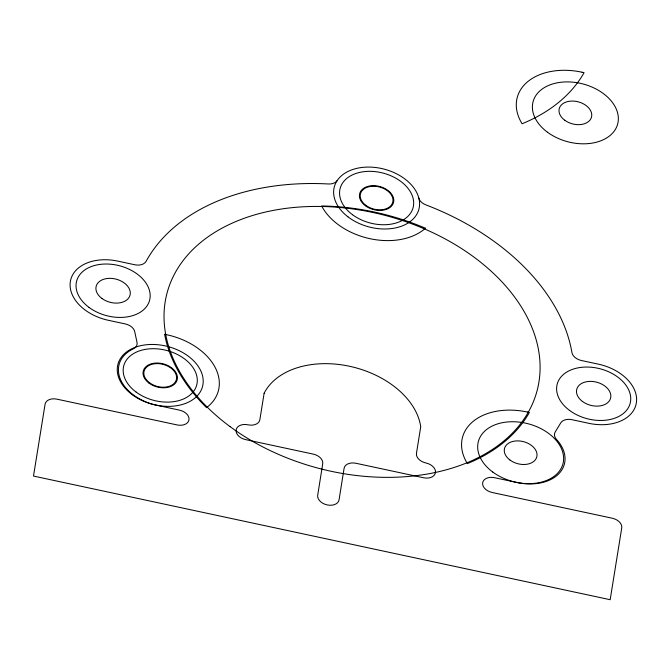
<?xml version="1.0" encoding="UTF-8"?>
<svg xmlns="http://www.w3.org/2000/svg" width="670" height="670" viewBox="0 0 670 670"><rect width="100%" height="100%" fill="white"/><g stroke="black" fill="none" stroke-linecap="round" stroke-linejoin="round"><path stroke-width="1" d="M337.111 180.615A10.929 7.471 14.7 0 1 328.459 183.982A224.157 153.162 14.7 0 0 146.102 261.317A10.929 7.471 14.7 0 1 134.804 264.767L117.828 261.124A43.743 29.882 14.7 0 0 70.35 281.542A43.743 29.882 14.7 0 0 108.297 320.285L125.282 323.92A10.938 7.471 14.7 0 1 134.754 331.826L136.956 342.069A10.938 7.471 14.7 0 1 133.405 348.785A43.743 29.882 14.7 0 0 120.324 379.053A43.743 29.882 14.7 0 0 156.629 405.233L179.493 410.141A10.938 7.471 14.7 0 1 188.982 419.83A10.938 7.471 14.7 0 1 177.114 424.931L56.933 399.161A10.938 7.471 14.7 0 0 45.066 404.261L33.5 476.06L610.177 599.709L621.743 527.91A10.938 7.471 14.7 0 0 612.254 518.22L492.149 492.483A10.938 7.471 14.7 0 1 482.66 482.794A10.938 7.471 14.7 0 1 494.527 477.693L517.324 482.568A43.734 29.882 14.7 0 0 559.358 473.179A43.734 29.882 14.7 0 0 556.569 439.512A10.929 7.471 14.7 0 1 555.338 431.773L560.589 423.13A10.938 7.471 14.7 0 1 571.895 419.68L588.863 423.323A43.743 29.882 14.7 0 0 636.349 402.896A43.743 29.882 14.7 0 0 598.394 364.162L581.418 360.519A10.938 7.471 14.7 0 1 571.945 352.621A224.174 153.17 14.7 0 0 425.835 204.861A10.946 7.479 14.7 0 1 418.809 198.136M264.122 393.248L259.859 419.713A10.938 7.471 14.7 0 1 247.992 424.822A10.938 7.471 14.7 0 0 236.125 429.931A10.938 7.471 14.7 0 0 245.614 439.612L313.233 454.109A10.938 7.471 14.7 0 1 322.722 463.791L317.697 495.239A10.938 7.471 14.7 0 0 327.186 504.92A10.938 7.471 14.7 0 0 339.062 499.82L344.078 468.372A10.938 7.471 14.7 0 1 355.946 463.272L423.574 477.769A10.938 7.471 14.7 0 0 435.441 472.66A10.938 7.471 14.7 0 0 425.953 462.978A10.938 7.471 14.7 0 1 416.464 453.297L420.727 426.824A82.008 56.037 14.7 0 0 349.472 366.255A82.008 56.037 14.7 0 0 264.122 393.248M425.425 228.219L424.177 229.299A60.141 41.096 14.7 0 1 368.986 238.47A60.141 41.096 14.7 0 1 321.65 205.966A192.449 131.496 14.7 0 1 425.425 228.219M164.761 334.33L164.627 334.305A192.449 131.496 14.7 0 0 206.553 407.653A60.141 41.096 14.7 0 0 214.785 366.716A60.141 41.096 14.7 0 0 166.78 334.74L164.761 334.33M582.054 72.218L581.92 72.193A60.141 41.096 14.7 0 0 527.173 82.134A60.141 41.096 14.7 0 0 522.106 123.749A192.449 131.496 14.7 0 0 584.072 72.678L582.054 72.218M527.332 412.05L527.198 412.017A60.141 41.096 14.7 0 0 472.451 421.966A60.141 41.096 14.7 0 0 467.384 463.581A192.449 131.496 14.7 0 0 529.35 412.511L527.332 412.05M101.949 298.468A17.495 11.951 14.7 0 0 130.014 295.219A17.495 11.951 14.7 0 0 107.351 278.477A17.495 11.951 14.7 0 0 101.949 298.468M149.075 383.156A17.495 11.951 14.7 0 0 177.14 379.907A17.495 11.951 14.7 0 0 154.477 363.165A17.495 11.951 14.7 0 0 149.075 383.156M582.515 401.498A17.495 11.951 14.7 0 0 610.571 398.256A17.495 11.951 14.7 0 0 587.917 381.515A17.495 11.951 14.7 0 0 582.515 401.498M569.617 410.459A37.721 25.778 14.7 0 0 630.127 403.457A37.721 25.778 14.7 0 0 581.267 367.353A37.721 25.778 14.7 0 0 569.617 410.459M89.051 307.421A37.721 25.778 14.7 0 0 149.561 300.42A37.721 25.778 14.7 0 0 100.701 264.323A37.721 25.778 14.7 0 0 89.051 307.421M136.178 392.109A37.721 25.778 14.7 0 0 196.687 385.108A37.721 25.778 14.7 0 0 147.827 349.011A37.721 25.778 14.7 0 0 136.178 392.109M352.554 214.735A37.721 25.778 14.7 0 0 413.063 207.742A37.721 25.778 14.7 0 0 364.204 171.637A37.721 25.778 14.7 0 0 352.554 214.735M230.053 426.606A191.36 130.751 14.7 0 0 536.98 391.096A191.36 130.751 14.7 0 0 289.147 207.985A191.36 130.751 14.7 0 0 230.053 426.606M492.768 472.048A43.743 29.882 14.7 0 0 562.917 463.933A43.743 29.882 14.7 0 0 506.269 422.083A43.743 29.882 14.7 0 0 492.768 472.048M510.021 460.072A16.675 11.39 14.7 0 0 536.77 456.974A16.675 11.39 14.7 0 0 515.171 441.019A16.675 11.39 14.7 0 0 510.021 460.072M365.452 205.782A17.495 11.951 14.7 0 0 393.516 202.533A17.495 11.951 14.7 0 0 370.853 185.799A17.495 11.951 14.7 0 0 365.452 205.782M547.49 132.225A43.743 29.882 14.7 0 0 617.639 124.109A43.743 29.882 14.7 0 0 560.991 82.251A43.743 29.882 14.7 0 0 547.49 132.225M564.743 120.24A16.675 11.39 14.7 0 0 591.493 117.15A16.675 11.39 14.7 0 0 569.894 101.195A16.675 11.39 14.7 0 0 564.743 120.24M347.931 216.804A43.743 29.882 14.7 0 0 418.675 209.986A43.743 29.882 14.7 0 0 363.224 167.324A43.743 29.882 14.7 0 0 347.931 216.804M132.342 394.772A43.743 29.882 14.7 0 0 202.499 386.657A43.743 29.882 14.7 0 0 145.851 344.807A43.743 29.882 14.7 0 0 132.342 394.772M149.594 382.796A16.675 11.39 14.7 0 0 176.344 379.697A16.675 11.39 14.7 0 0 154.745 363.743A16.675 11.39 14.7 0 0 149.594 382.796M365.669 205.196A16.675 11.39 14.7 0 0 392.645 202.591A16.675 11.39 14.7 0 0 371.507 186.327A16.675 11.39 14.7 0 0 365.669 205.196"/></g></svg>
